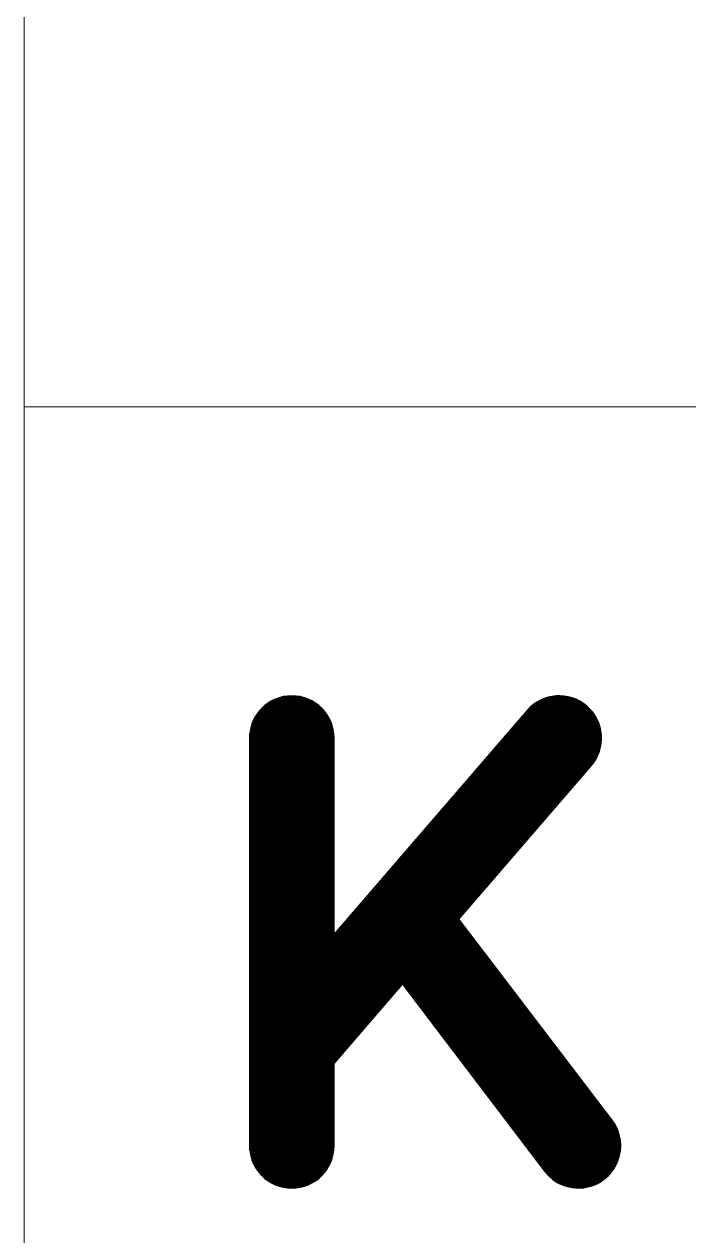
# Model space of a CAD drawing. Header units: inches. Extents: x 1131 to 1972, y 12 to 606.
# Drawn here: x 1797.95 to 1806.94, y 111.33 to 127.7 of the extents above; entities that cross this region are included whole.
import ezdxf

# ---------------------------------------------------------------- set-up
doc = ezdxf.new("R2010")
doc.units = ezdxf.units.IN
doc.header["$MEASUREMENT"] = 0
doc.layers.add('BG 0 -1', color=7, linetype='Continuous')
doc.layers.add('BG ÇÑ±¹Áö¿ª³\xad¹æ±â¼úÁÖ½ÄÈ¸»ç CI', color=7, linetype='Continuous')

msp = doc.modelspace()

# ---------------------------------------------------------------- linework, layer by layer
at = {"layer": 'BG 0 -1', "color": 7, "linetype": 'Continuous', "lineweight": 9}
for p, q in [((1797.948, 212.887), (1797.948, 30.597)), ((1797.948, 122.53), (1947.215, 122.53))]:
    msp.add_line(p, q, dxfattribs=at)
at = {"layer": 'BG ÇÑ±¹Áö¿ª³\xad¹æ±â¼úÁÖ½ÄÈ¸»ç CI', "color": 242, "linetype": 'Continuous', "lineweight": 25, "true_color": 0xd51c29}
for p, q in [((1801.328, 112.023), (1801.328, 118.573)), ((1801.335, 118.576), (1801.799, 118.576)), ((1801.345, 112.016), (1801.345, 118.581)), ((1801.363, 112.009), (1801.363, 118.588)), ((1801.379, 118.594), (1801.755, 118.594)), ((1801.38, 112.002), (1801.38, 118.594)), ((1801.398, 111.997), (1801.398, 118.6)), ((1801.415, 111.992), (1801.415, 118.605)), ((1801.432, 111.987), (1801.432, 118.61)), ((1801.439, 118.611), (1801.695, 118.611)), ((1801.45, 111.983), (1801.45, 118.613)), ((1801.467, 111.98), (1801.467, 118.617)), ((1801.484, 111.977), (1801.484, 118.62)), ((1801.502, 111.975), (1801.502, 118.622)), ((1801.519, 111.973), (1801.519, 118.624)), ((1801.536, 111.972), (1801.536, 118.625)), ((1801.554, 111.971), (1801.554, 118.625)), ((1801.571, 111.971), (1801.571, 118.626)), ((1801.589, 111.972), (1801.589, 118.625)), ((1801.606, 111.972), (1801.606, 118.624)), ((1801.623, 111.974), (1801.623, 118.623)), ((1801.641, 111.976), (1801.641, 118.621)), ((1801.658, 111.978), (1801.658, 118.618)), ((1801.675, 111.981), (1801.675, 118.615)), ((1801.693, 111.985), (1801.693, 118.612)), ((1801.71, 111.989), (1801.71, 118.607)), ((1801.727, 111.994), (1801.727, 118.603)), ((1801.745, 111.999), (1801.745, 118.597)), ((1801.762, 112.005), (1801.762, 118.591)), ((1801.78, 112.012), (1801.78, 118.585)), ((1801.797, 112.019), (1801.797, 118.577)), ((1801.814, 112.027), (1801.814, 118.569)), ((1804.94, 116.895), (1804.94, 118.571)), ((1804.952, 118.576), (1805.417, 118.576)), ((1804.957, 116.915), (1804.957, 118.579)), ((1804.975, 116.935), (1804.975, 118.586)), ((1804.992, 116.955), (1804.992, 118.592)), ((1804.996, 118.594), (1805.373, 118.594)), ((1805.009, 116.976), (1805.009, 118.598)), ((1805.027, 116.996), (1805.027, 118.603)), ((1805.044, 117.016), (1805.044, 118.608)), ((1805.056, 118.611), (1805.313, 118.611)), ((1805.061, 117.036), (1805.061, 118.612)), ((1805.079, 117.056), (1805.079, 118.616)), ((1805.096, 117.076), (1805.096, 118.619)), ((1805.114, 117.096), (1805.114, 118.621)), ((1805.131, 117.116), (1805.131, 118.623)), ((1805.148, 117.136), (1805.148, 118.624)), ((1805.166, 117.156), (1805.166, 118.625)), ((1805.183, 117.177), (1805.183, 118.626)), ((1805.2, 117.197), (1805.2, 118.625)), ((1805.218, 117.217), (1805.218, 118.625)), ((1805.235, 117.237), (1805.235, 118.623)), ((1805.252, 117.257), (1805.252, 118.622)), ((1805.27, 117.277), (1805.27, 118.619)), ((1805.287, 117.297), (1805.287, 118.616)), ((1805.305, 117.317), (1805.305, 118.613)), ((1805.322, 117.337), (1805.322, 118.609)), ((1805.339, 117.357), (1805.339, 118.604)), ((1805.357, 117.378), (1805.357, 118.599)), ((1805.374, 117.398), (1805.374, 118.593)), ((1805.391, 117.418), (1805.391, 118.587)), ((1805.409, 117.438), (1805.409, 118.58)), ((1805.426, 117.458), (1805.426, 118.572)), ((1801.114, 118.403), (1802.02, 118.403)), ((1801.12, 112.186), (1801.12, 118.41)), ((1801.128, 118.42), (1802.006, 118.42)), ((1801.137, 112.166), (1801.137, 118.431)), ((1801.143, 118.437), (1801.991, 118.437)), ((1801.154, 112.147), (1801.154, 118.45)), ((1801.159, 118.455), (1801.975, 118.455)), ((1801.172, 112.13), (1801.172, 118.467)), ((1801.177, 118.472), (1801.957, 118.472)), ((1801.189, 112.114), (1801.189, 118.483)), ((1801.197, 118.489), (1801.937, 118.489)), ((1801.207, 112.099), (1801.207, 118.498)), ((1801.218, 118.507), (1801.916, 118.507)), ((1801.224, 112.085), (1801.224, 118.511)), ((1801.241, 112.073), (1801.241, 118.524)), ((1801.242, 118.524), (1801.892, 118.524)), ((1801.259, 112.061), (1801.259, 118.535)), ((1801.269, 118.542), (1801.865, 118.542)), ((1801.276, 112.051), (1801.276, 118.546)), ((1801.293, 112.041), (1801.293, 118.556)), ((1801.299, 118.559), (1801.835, 118.559)), ((1801.311, 112.032), (1801.311, 118.565)), ((1801.832, 112.036), (1801.832, 118.561)), ((1801.849, 112.045), (1801.849, 118.551)), ((1801.866, 112.056), (1801.866, 118.541)), ((1801.884, 112.067), (1801.884, 118.53)), ((1801.901, 112.079), (1801.901, 118.518)), ((1801.918, 112.092), (1801.918, 118.505)), ((1801.936, 112.106), (1801.936, 118.491)), ((1801.953, 112.121), (1801.953, 118.476)), ((1801.971, 112.138), (1801.971, 118.459)), ((1801.988, 112.156), (1801.988, 118.441)), ((1802.005, 112.175), (1802.005, 118.421)), ((1804.751, 118.427), (1802.139, 115.404)), ((1804.73, 118.403), (1805.638, 118.403)), ((1804.732, 116.654), (1804.732, 118.405)), ((1804.745, 118.42), (1805.624, 118.42)), ((1804.749, 116.674), (1804.749, 118.425)), ((1804.76, 118.437), (1805.608, 118.437)), ((1804.766, 116.694), (1804.766, 118.444)), ((1804.776, 118.455), (1805.592, 118.455)), ((1804.784, 116.714), (1804.784, 118.462)), ((1804.794, 118.472), (1805.574, 118.472)), ((1804.801, 116.734), (1804.801, 118.478)), ((1804.814, 118.489), (1805.555, 118.489)), ((1804.818, 116.754), (1804.818, 118.493)), ((1804.835, 118.507), (1805.533, 118.507)), ((1804.836, 116.775), (1804.836, 118.507)), ((1804.853, 116.795), (1804.853, 118.52)), ((1804.859, 118.524), (1805.509, 118.524)), ((1804.87, 116.815), (1804.87, 118.532)), ((1804.886, 118.542), (1805.483, 118.542)), ((1804.888, 116.835), (1804.888, 118.543)), ((1804.905, 116.855), (1804.905, 118.553)), ((1804.916, 118.559), (1805.452, 118.559)), ((1804.923, 116.875), (1804.923, 118.562)), ((1805.443, 117.478), (1805.443, 118.564)), ((1805.461, 117.498), (1805.461, 118.554)), ((1805.478, 117.518), (1805.478, 118.544)), ((1805.496, 117.538), (1805.496, 118.534)), ((1805.513, 117.558), (1805.513, 118.522)), ((1805.53, 117.579), (1805.53, 118.509)), ((1805.548, 117.599), (1805.548, 118.495)), ((1805.565, 117.619), (1805.565, 118.481)), ((1805.582, 117.639), (1805.582, 118.464)), ((1805.6, 117.659), (1805.6, 118.447)), ((1805.617, 117.679), (1805.617, 118.428)), ((1805.634, 117.7), (1805.634, 118.407)), ((1801.028, 118.246), (1802.106, 118.246)), ((1801.033, 112.338), (1801.033, 118.259)), ((1801.035, 118.264), (1802.099, 118.264)), ((1801.042, 118.281), (1802.092, 118.281)), ((1801.05, 112.298), (1801.05, 118.299)), ((1801.05, 118.298), (1802.084, 118.298)), ((1801.059, 118.316), (1802.075, 118.316)), ((1801.068, 118.333), (1802.066, 118.333)), ((1801.068, 112.264), (1801.068, 118.333)), ((1801.078, 118.351), (1802.056, 118.351)), ((1801.085, 112.235), (1801.085, 118.362)), ((1801.089, 118.368), (1802.045, 118.368)), ((1801.101, 118.385), (1802.033, 118.385)), ((1801.102, 112.209), (1801.102, 118.387)), ((1802.023, 112.197), (1802.023, 118.4)), ((1802.04, 112.221), (1802.04, 118.375)), ((1802.057, 112.248), (1802.057, 118.348)), ((1802.075, 112.28), (1802.075, 118.317)), ((1802.092, 112.316), (1802.092, 118.281)), ((1804.593, 116.493), (1804.593, 118.244)), ((1804.595, 118.246), (1805.723, 118.246)), ((1804.61, 118.264), (1805.716, 118.264)), ((1804.61, 116.513), (1804.61, 118.264)), ((1804.625, 118.281), (1805.709, 118.281)), ((1804.627, 116.533), (1804.627, 118.284)), ((1804.64, 118.298), (1805.701, 118.298)), ((1804.645, 116.553), (1804.645, 118.304)), ((1804.655, 118.316), (1805.693, 118.316)), ((1804.662, 116.574), (1804.662, 118.324)), ((1804.67, 118.333), (1805.683, 118.333)), ((1804.679, 116.594), (1804.679, 118.344)), ((1804.685, 118.351), (1805.673, 118.351)), ((1804.697, 116.614), (1804.697, 118.364)), ((1804.7, 118.368), (1805.662, 118.368)), ((1804.714, 116.634), (1804.714, 118.385)), ((1804.715, 118.385), (1805.65, 118.385)), ((1805.652, 117.723), (1805.652, 118.383)), ((1805.669, 117.75), (1805.669, 118.357)), ((1805.687, 117.779), (1805.687, 118.327)), ((1805.704, 117.814), (1805.704, 118.293)), ((1805.721, 117.856), (1805.721, 118.251)), ((1800.996, 118.09), (1802.138, 118.09)), ((1800.997, 118.107), (1802.137, 118.107)), ((1800.998, 112.481), (1800.998, 118.116)), ((1800.999, 118.125), (1802.135, 118.125)), ((1801.002, 118.142), (1802.132, 118.142)), ((1801.005, 118.16), (1802.129, 118.16)), ((1801.008, 118.177), (1802.126, 118.177)), ((1801.012, 118.194), (1802.122, 118.194)), ((1801.016, 112.391), (1801.016, 118.206)), ((1801.017, 118.212), (1802.117, 118.212)), ((1801.022, 118.229), (1802.112, 118.229)), ((1802.109, 112.361), (1802.109, 118.235)), ((1802.127, 112.425), (1802.127, 118.172)), ((1804.454, 116.332), (1804.454, 118.083)), ((1804.46, 118.09), (1805.755, 118.09)), ((1804.471, 116.352), (1804.471, 118.103)), ((1804.475, 118.107), (1805.754, 118.107)), ((1804.488, 116.373), (1804.488, 118.123)), ((1804.49, 118.125), (1805.752, 118.125)), ((1804.505, 118.142), (1805.75, 118.142)), ((1804.506, 116.393), (1804.506, 118.143)), ((1804.52, 118.16), (1805.747, 118.16)), ((1804.523, 116.413), (1804.523, 118.163)), ((1804.535, 118.177), (1805.743, 118.177)), ((1804.541, 116.433), (1804.541, 118.184)), ((1804.55, 118.194), (1805.739, 118.194)), ((1804.558, 116.453), (1804.558, 118.204)), ((1804.565, 118.212), (1805.734, 118.212)), ((1804.575, 116.473), (1804.575, 118.224)), ((1804.58, 118.229), (1805.729, 118.229)), ((1805.739, 117.912), (1805.739, 118.195)), ((1805.756, 118.03), (1805.756, 118.076)), ((1800.995, 118.073), (1802.139, 118.073)), ((1800.995, 118.055), (1802.139, 118.055)), ((1800.995, 118.053), (1800.995, 112.543)), ((1800.995, 118.038), (1802.139, 118.038)), ((1800.995, 118.021), (1802.139, 118.021)), ((1800.995, 118.003), (1802.139, 118.003)), ((1800.995, 117.986), (1802.139, 117.986)), ((1800.995, 117.969), (1802.139, 117.969)), ((1800.995, 117.951), (1802.139, 117.951)), ((1800.995, 117.934), (1802.139, 117.934)), ((1800.995, 117.916), (1802.139, 117.916)), ((1802.139, 115.404), (1802.139, 118.053)), ((1804.31, 117.916), (1805.74, 117.916)), ((1804.315, 116.172), (1804.315, 117.922)), ((1804.325, 117.934), (1805.744, 117.934)), ((1804.332, 116.192), (1804.332, 117.942)), ((1804.34, 117.951), (1805.747, 117.951)), ((1804.35, 116.212), (1804.35, 117.962)), ((1804.355, 117.969), (1805.75, 117.969)), ((1804.367, 116.232), (1804.367, 117.983)), ((1804.37, 117.986), (1805.753, 117.986)), ((1804.384, 116.252), (1804.384, 118.003)), ((1804.385, 118.003), (1805.754, 118.003)), ((1804.4, 118.021), (1805.756, 118.021)), ((1804.402, 116.272), (1804.402, 118.023)), ((1804.415, 118.038), (1805.756, 118.038)), ((1804.419, 116.292), (1804.419, 118.043)), ((1804.43, 118.055), (1805.756, 118.055)), ((1804.436, 116.312), (1804.436, 118.063)), ((1804.445, 118.073), (1805.756, 118.073)), ((1800.995, 117.899), (1802.139, 117.899)), ((1800.995, 117.882), (1802.139, 117.882)), ((1800.995, 117.864), (1802.139, 117.864)), ((1800.995, 117.847), (1802.139, 117.847)), ((1800.995, 117.83), (1802.139, 117.83)), ((1800.995, 117.812), (1802.139, 117.812)), ((1800.995, 117.795), (1802.139, 117.795)), ((1800.995, 117.778), (1802.139, 117.778)), ((1800.995, 117.76), (1802.139, 117.76)), ((1804.175, 117.76), (1805.676, 117.76)), ((1804.176, 116.011), (1804.176, 117.761)), ((1804.19, 117.778), (1805.686, 117.778)), ((1804.193, 116.031), (1804.193, 117.782)), ((1804.205, 117.795), (1805.695, 117.795)), ((1804.211, 116.051), (1804.211, 117.802)), ((1804.22, 117.812), (1805.703, 117.812)), ((1804.228, 116.071), (1804.228, 117.822)), ((1804.235, 117.83), (1805.711, 117.83)), ((1804.245, 116.091), (1804.245, 117.842)), ((1804.25, 117.847), (1805.718, 117.847)), ((1804.263, 116.111), (1804.263, 117.862)), ((1804.265, 117.864), (1805.724, 117.864)), ((1804.28, 117.882), (1805.73, 117.882)), ((1804.28, 116.131), (1804.28, 117.882)), ((1804.295, 117.899), (1805.735, 117.899)), ((1804.297, 116.151), (1804.297, 117.902)), ((1800.995, 117.743), (1802.139, 117.743)), ((1800.995, 117.725), (1802.139, 117.725)), ((1800.995, 117.708), (1802.139, 117.708)), ((1800.995, 117.691), (1802.139, 117.691)), ((1800.995, 117.673), (1802.139, 117.673)), ((1800.995, 117.656), (1802.139, 117.656)), ((1800.995, 117.639), (1802.139, 117.639)), ((1800.995, 117.621), (1802.139, 117.621)), ((1800.995, 117.604), (1802.139, 117.604)), ((1800.995, 117.587), (1802.139, 117.587)), ((1803.825, 115.604), (1805.617, 117.679)), ((1804.025, 117.587), (1805.537, 117.587)), ((1804.037, 115.85), (1804.037, 117.601)), ((1804.04, 117.604), (1805.552, 117.604)), ((1804.054, 115.87), (1804.054, 117.621)), ((1804.055, 117.621), (1805.567, 117.621)), ((1804.07, 117.639), (1805.582, 117.639)), ((1804.072, 115.89), (1804.072, 117.641)), ((1804.085, 117.656), (1805.597, 117.656)), ((1804.089, 115.91), (1804.089, 117.661)), ((1804.1, 117.673), (1805.612, 117.673)), ((1804.106, 115.93), (1804.106, 117.681)), ((1804.115, 117.691), (1805.627, 117.691)), ((1804.124, 115.95), (1804.124, 117.701)), ((1804.13, 117.708), (1805.641, 117.708)), ((1804.141, 115.97), (1804.141, 117.721)), ((1804.145, 117.725), (1805.653, 117.725)), ((1804.159, 115.991), (1804.159, 117.741)), ((1804.16, 117.743), (1805.665, 117.743)), ((1800.995, 117.569), (1802.139, 117.569)), ((1800.995, 117.552), (1802.139, 117.552)), ((1800.995, 117.534), (1802.139, 117.534)), ((1800.995, 117.517), (1802.139, 117.517)), ((1800.995, 117.5), (1802.139, 117.5)), ((1800.995, 117.482), (1802.139, 117.482)), ((1800.995, 117.465), (1802.139, 117.465)), ((1800.995, 117.448), (1802.139, 117.448)), ((1800.995, 117.43), (1802.139, 117.43)), ((1803.89, 117.43), (1805.402, 117.43)), ((1803.898, 115.689), (1803.898, 117.44)), ((1803.905, 117.448), (1805.417, 117.448)), ((1803.915, 115.709), (1803.915, 117.46)), ((1803.92, 117.465), (1805.432, 117.465)), ((1803.933, 115.729), (1803.933, 117.48)), ((1803.935, 117.482), (1805.447, 117.482)), ((1803.95, 117.5), (1805.462, 117.5)), ((1803.95, 115.749), (1803.95, 117.5)), ((1803.965, 117.517), (1805.477, 117.517)), ((1803.967, 115.769), (1803.967, 117.52)), ((1803.98, 117.534), (1805.492, 117.534)), ((1803.985, 115.79), (1803.985, 117.54)), ((1803.995, 117.552), (1805.507, 117.552)), ((1804.002, 115.81), (1804.002, 117.56)), ((1804.01, 117.569), (1805.522, 117.569)), ((1804.02, 115.83), (1804.02, 117.58)), ((1800.995, 117.413), (1802.139, 117.413)), ((1800.995, 117.396), (1802.139, 117.396)), ((1800.995, 117.378), (1802.139, 117.378)), ((1800.995, 117.361), (1802.139, 117.361)), ((1800.995, 117.343), (1802.139, 117.343)), ((1800.995, 117.326), (1802.139, 117.326)), ((1800.995, 117.309), (1802.139, 117.309)), ((1800.995, 117.291), (1802.139, 117.291)), ((1800.995, 117.274), (1802.139, 117.274)), ((1800.995, 117.257), (1802.139, 117.257)), ((1803.74, 117.257), (1805.252, 117.257)), ((1803.742, 113.837), (1803.742, 117.259)), ((1803.755, 117.274), (1805.267, 117.274)), ((1803.759, 113.814), (1803.759, 117.279)), ((1803.77, 117.291), (1805.282, 117.291)), ((1803.776, 113.791), (1803.776, 117.299)), ((1803.785, 117.309), (1805.297, 117.309)), ((1803.794, 113.768), (1803.794, 117.319)), ((1803.8, 117.326), (1805.312, 117.326)), ((1803.811, 113.746), (1803.811, 117.339)), ((1803.815, 117.343), (1805.327, 117.343)), ((1803.829, 115.609), (1803.829, 117.359)), ((1803.83, 117.361), (1805.342, 117.361)), ((1803.845, 117.378), (1805.357, 117.378)), ((1803.846, 115.629), (1803.846, 117.379)), ((1803.86, 117.396), (1805.372, 117.396)), ((1803.863, 115.649), (1803.863, 117.4)), ((1803.875, 117.413), (1805.387, 117.413)), ((1803.881, 115.669), (1803.881, 117.42)), ((1800.995, 117.239), (1802.139, 117.239)), ((1800.995, 117.222), (1802.139, 117.222)), ((1800.995, 117.205), (1802.139, 117.205)), ((1800.995, 117.187), (1802.139, 117.187)), ((1800.995, 117.17), (1802.139, 117.17)), ((1800.995, 117.152), (1802.139, 117.152)), ((1800.995, 117.135), (1802.139, 117.135)), ((1800.995, 117.118), (1802.139, 117.118)), ((1800.995, 117.1), (1802.139, 117.1)), ((1803.603, 114.02), (1803.603, 117.098)), ((1803.605, 117.1), (1805.117, 117.1)), ((1803.62, 117.118), (1805.132, 117.118)), ((1803.62, 113.997), (1803.62, 117.118)), ((1803.635, 117.135), (1805.147, 117.135)), ((1803.638, 113.974), (1803.638, 117.138)), ((1803.65, 117.152), (1805.162, 117.152)), ((1803.655, 113.951), (1803.655, 117.158)), ((1803.665, 117.17), (1805.177, 117.17)), ((1803.672, 113.928), (1803.672, 117.178)), ((1803.68, 117.187), (1805.192, 117.187)), ((1803.69, 113.905), (1803.69, 117.199)), ((1803.695, 117.205), (1805.207, 117.205)), ((1803.707, 113.883), (1803.707, 117.219)), ((1803.71, 117.222), (1805.222, 117.222)), ((1803.724, 113.86), (1803.724, 117.239)), ((1803.725, 117.239), (1805.237, 117.239)), ((1800.995, 117.083), (1802.139, 117.083)), ((1800.995, 117.066), (1802.139, 117.066)), ((1800.995, 117.048), (1802.139, 117.048)), ((1800.995, 117.031), (1802.139, 117.031)), ((1800.995, 117.014), (1802.139, 117.014)), ((1800.995, 116.996), (1802.139, 116.996)), ((1800.995, 116.979), (1802.139, 116.979)), ((1800.995, 116.961), (1802.139, 116.961)), ((1800.995, 116.944), (1802.139, 116.944)), ((1803.464, 114.202), (1803.464, 116.937)), ((1803.47, 116.944), (1804.982, 116.944)), ((1803.481, 114.18), (1803.481, 116.957)), ((1803.485, 116.961), (1804.997, 116.961)), ((1803.499, 114.157), (1803.499, 116.977)), ((1803.5, 116.979), (1805.012, 116.979)), ((1803.515, 116.996), (1805.027, 116.996)), ((1803.516, 114.134), (1803.516, 116.998)), ((1803.53, 117.014), (1805.042, 117.014)), ((1803.533, 114.111), (1803.533, 117.018)), ((1803.545, 117.031), (1805.057, 117.031)), ((1803.551, 114.088), (1803.551, 117.038)), ((1803.56, 117.048), (1805.072, 117.048)), ((1803.568, 114.065), (1803.568, 117.058)), ((1803.575, 117.066), (1805.087, 117.066)), ((1803.585, 114.043), (1803.585, 117.078)), ((1803.59, 117.083), (1805.102, 117.083)), ((1800.995, 116.927), (1802.139, 116.927)), ((1800.995, 116.909), (1802.139, 116.909)), ((1800.995, 116.892), (1802.139, 116.892)), ((1800.995, 116.875), (1802.139, 116.875)), ((1800.995, 116.857), (1802.139, 116.857)), ((1800.995, 116.84), (1802.139, 116.84)), ((1800.995, 116.822), (1802.139, 116.822)), ((1800.995, 116.805), (1802.139, 116.805)), ((1800.995, 116.788), (1802.139, 116.788)), ((1800.995, 116.77), (1802.139, 116.77)), ((1803.32, 116.77), (1804.832, 116.77)), ((1803.325, 114.385), (1803.325, 116.776)), ((1803.335, 116.788), (1804.847, 116.788)), ((1803.342, 114.362), (1803.342, 116.797)), ((1803.35, 116.805), (1804.862, 116.805)), ((1803.36, 114.339), (1803.36, 116.817)), ((1803.365, 116.822), (1804.877, 116.822)), ((1803.377, 114.317), (1803.377, 116.837)), ((1803.38, 116.84), (1804.892, 116.84)), ((1803.394, 114.294), (1803.394, 116.857)), ((1803.395, 116.857), (1804.907, 116.857)), ((1803.41, 116.875), (1804.922, 116.875)), ((1803.412, 114.271), (1803.412, 116.877)), ((1803.425, 116.892), (1804.937, 116.892)), ((1803.429, 114.248), (1803.429, 116.897)), ((1803.44, 116.909), (1804.952, 116.909)), ((1803.447, 114.225), (1803.447, 116.917)), ((1803.455, 116.927), (1804.967, 116.927)), ((1800.995, 116.753), (1802.139, 116.753)), ((1800.995, 116.736), (1802.139, 116.736)), ((1800.995, 116.718), (1802.139, 116.718)), ((1800.995, 116.701), (1802.139, 116.701)), ((1800.995, 116.684), (1802.139, 116.684)), ((1800.995, 116.666), (1802.139, 116.666)), ((1800.995, 116.649), (1802.139, 116.649)), ((1800.995, 116.631), (1802.139, 116.631)), ((1800.995, 116.614), (1802.139, 116.614)), ((1803.185, 116.614), (1804.697, 116.614)), ((1803.186, 114.568), (1803.186, 116.616)), ((1803.2, 116.631), (1804.712, 116.631)), ((1803.203, 114.545), (1803.203, 116.636)), ((1803.215, 116.649), (1804.727, 116.649)), ((1803.221, 114.522), (1803.221, 116.656)), ((1803.23, 116.666), (1804.742, 116.666)), ((1803.238, 114.499), (1803.238, 116.676)), ((1803.245, 116.684), (1804.757, 116.684)), ((1803.256, 114.476), (1803.256, 116.696)), ((1803.26, 116.701), (1804.772, 116.701)), ((1803.273, 114.454), (1803.273, 116.716)), ((1803.275, 116.718), (1804.787, 116.718)), ((1803.29, 116.736), (1804.802, 116.736)), ((1803.29, 114.431), (1803.29, 116.736)), ((1803.305, 116.753), (1804.817, 116.753)), ((1803.308, 114.408), (1803.308, 116.756)), ((1800.995, 116.597), (1802.139, 116.597)), ((1800.995, 116.579), (1802.139, 116.579)), ((1800.995, 116.562), (1802.139, 116.562)), ((1800.995, 116.545), (1802.139, 116.545)), ((1800.995, 116.527), (1802.139, 116.527)), ((1800.995, 116.51), (1802.139, 116.51)), ((1800.995, 116.493), (1802.139, 116.493)), ((1800.995, 116.475), (1802.139, 116.475)), ((1800.995, 116.458), (1802.139, 116.458)), ((1800.995, 116.44), (1802.139, 116.44)), ((1803.035, 116.44), (1804.547, 116.44)), ((1803.047, 114.704), (1803.047, 116.455)), ((1803.05, 116.458), (1804.562, 116.458)), ((1803.065, 116.475), (1804.577, 116.475)), ((1803.065, 114.724), (1803.065, 116.475)), ((1803.08, 116.493), (1804.592, 116.493)), ((1803.082, 114.705), (1803.082, 116.495)), ((1803.095, 116.51), (1804.607, 116.51)), ((1803.099, 114.682), (1803.099, 116.515)), ((1803.11, 116.527), (1804.622, 116.527)), ((1803.117, 114.659), (1803.117, 116.535)), ((1803.125, 116.545), (1804.637, 116.545)), ((1803.134, 114.636), (1803.134, 116.555)), ((1803.14, 116.562), (1804.652, 116.562)), ((1803.151, 114.613), (1803.151, 116.575)), ((1803.155, 116.579), (1804.667, 116.579)), ((1803.169, 114.591), (1803.169, 116.596)), ((1803.17, 116.597), (1804.682, 116.597)), ((1800.995, 116.423), (1802.139, 116.423)), ((1800.995, 116.406), (1802.139, 116.406)), ((1800.995, 116.388), (1802.139, 116.388)), ((1800.995, 116.371), (1802.139, 116.371)), ((1800.995, 116.354), (1802.139, 116.354)), ((1800.995, 116.336), (1802.139, 116.336)), ((1800.995, 116.319), (1802.139, 116.319)), ((1800.995, 116.302), (1802.139, 116.302)), ((1800.995, 116.284), (1802.139, 116.284)), ((1802.891, 114.523), (1802.891, 116.274)), ((1802.9, 116.284), (1804.412, 116.284)), ((1802.908, 114.543), (1802.908, 116.294)), ((1802.915, 116.302), (1804.427, 116.302)), ((1802.926, 114.563), (1802.926, 116.314)), ((1802.93, 116.319), (1804.442, 116.319)), ((1802.943, 114.584), (1802.943, 116.334)), ((1802.945, 116.336), (1804.457, 116.336)), ((1802.96, 116.354), (1804.472, 116.354)), ((1802.96, 114.604), (1802.96, 116.354)), ((1802.975, 116.371), (1804.487, 116.371)), ((1802.978, 114.624), (1802.978, 116.374)), ((1802.99, 116.388), (1804.502, 116.388)), ((1802.995, 114.644), (1802.995, 116.395)), ((1803.005, 116.406), (1804.517, 116.406)), ((1803.012, 114.664), (1803.012, 116.415)), ((1803.02, 116.423), (1804.532, 116.423)), ((1803.03, 114.684), (1803.03, 116.435)), ((1800.995, 116.267), (1802.139, 116.267)), ((1800.995, 116.249), (1802.139, 116.249)), ((1800.995, 116.232), (1802.139, 116.232)), ((1800.995, 116.215), (1802.139, 116.215)), ((1800.995, 116.197), (1802.139, 116.197)), ((1800.995, 116.18), (1802.139, 116.18)), ((1800.995, 116.163), (1802.139, 116.163)), ((1800.995, 116.145), (1802.139, 116.145)), ((1800.995, 116.128), (1802.139, 116.128)), ((1800.995, 116.111), (1802.139, 116.111)), ((1802.75, 116.111), (1804.262, 116.111)), ((1802.752, 114.362), (1802.752, 116.113)), ((1802.765, 116.128), (1804.277, 116.128)), ((1802.769, 114.383), (1802.769, 116.133)), ((1802.78, 116.145), (1804.292, 116.145)), ((1802.787, 114.403), (1802.787, 116.153)), ((1802.795, 116.163), (1804.307, 116.163)), ((1802.804, 114.423), (1802.804, 116.173)), ((1802.81, 116.18), (1804.322, 116.18)), ((1802.821, 114.443), (1802.821, 116.194)), ((1802.825, 116.197), (1804.337, 116.197)), ((1802.839, 114.463), (1802.839, 116.214)), ((1802.84, 116.215), (1804.352, 116.215)), ((1802.855, 116.232), (1804.367, 116.232)), ((1802.856, 114.483), (1802.856, 116.234)), ((1802.87, 116.249), (1804.382, 116.249)), ((1802.874, 114.503), (1802.874, 116.254)), ((1802.885, 116.267), (1804.397, 116.267)), ((1800.995, 116.093), (1802.139, 116.093)), ((1800.995, 116.076), (1802.139, 116.076)), ((1800.995, 116.058), (1802.139, 116.058)), ((1800.995, 116.041), (1802.139, 116.041)), ((1800.995, 116.024), (1802.139, 116.024)), ((1800.995, 116.006), (1802.139, 116.006)), ((1800.995, 115.989), (1802.139, 115.989)), ((1800.995, 115.972), (1802.139, 115.972)), ((1800.995, 115.954), (1802.139, 115.954)), ((1802.613, 114.202), (1802.613, 115.952)), ((1802.615, 115.954), (1804.127, 115.954)), ((1802.63, 115.972), (1804.142, 115.972)), ((1802.63, 114.222), (1802.63, 115.972)), ((1802.645, 115.989), (1804.157, 115.989)), ((1802.648, 114.242), (1802.648, 115.993)), ((1802.66, 116.006), (1804.172, 116.006)), ((1802.665, 114.262), (1802.665, 116.013)), ((1802.675, 116.024), (1804.187, 116.024)), ((1802.683, 114.282), (1802.683, 116.033)), ((1802.69, 116.041), (1804.202, 116.041)), ((1802.7, 114.302), (1802.7, 116.053)), ((1802.705, 116.058), (1804.217, 116.058)), ((1802.717, 114.322), (1802.717, 116.073)), ((1802.72, 116.076), (1804.232, 116.076)), ((1802.735, 116.093), (1804.247, 116.093)), ((1802.735, 114.342), (1802.735, 116.093)), ((1800.995, 115.937), (1802.139, 115.937)), ((1800.995, 115.92), (1802.139, 115.92)), ((1800.995, 115.902), (1802.139, 115.902)), ((1800.995, 115.885), (1802.139, 115.885)), ((1800.995, 115.867), (1802.139, 115.867)), ((1800.995, 115.85), (1802.139, 115.85)), ((1800.995, 115.833), (1802.139, 115.833)), ((1800.995, 115.815), (1802.139, 115.815)), ((1800.995, 115.798), (1802.139, 115.798)), ((1802.474, 114.041), (1802.474, 115.792)), ((1802.48, 115.798), (1803.992, 115.798)), ((1802.492, 114.061), (1802.492, 115.812)), ((1802.495, 115.815), (1804.007, 115.815)), ((1802.509, 114.081), (1802.509, 115.832)), ((1802.51, 115.833), (1804.022, 115.833)), ((1802.525, 115.85), (1804.037, 115.85)), ((1802.526, 114.101), (1802.526, 115.852)), ((1802.54, 115.867), (1804.052, 115.867)), ((1802.544, 114.121), (1802.544, 115.872)), ((1802.555, 115.885), (1804.067, 115.885)), ((1802.561, 114.141), (1802.561, 115.892)), ((1802.57, 115.902), (1804.082, 115.902)), ((1802.578, 114.161), (1802.578, 115.912)), ((1802.585, 115.92), (1804.097, 115.92)), ((1802.596, 114.182), (1802.596, 115.932)), ((1802.6, 115.937), (1804.112, 115.937)), ((1800.995, 115.781), (1802.139, 115.781)), ((1800.995, 115.763), (1802.139, 115.763)), ((1800.995, 115.746), (1802.139, 115.746)), ((1800.995, 115.729), (1802.139, 115.729)), ((1800.995, 115.711), (1802.139, 115.711)), ((1800.995, 115.694), (1802.139, 115.694)), ((1800.995, 115.676), (1802.139, 115.676)), ((1800.995, 115.659), (1802.139, 115.659)), ((1800.995, 115.642), (1802.139, 115.642)), ((1800.995, 115.624), (1802.139, 115.624)), ((1802.33, 115.624), (1803.842, 115.624)), ((1802.335, 113.88), (1802.335, 115.631)), ((1802.345, 115.642), (1803.857, 115.642)), ((1802.353, 113.9), (1802.353, 115.651)), ((1802.36, 115.659), (1803.872, 115.659)), ((1802.37, 113.92), (1802.37, 115.671)), ((1802.375, 115.676), (1803.887, 115.676)), ((1802.387, 113.94), (1802.387, 115.691)), ((1802.39, 115.694), (1803.902, 115.694)), ((1802.405, 115.711), (1803.917, 115.711)), ((1802.405, 113.96), (1802.405, 115.711)), ((1802.42, 115.729), (1803.932, 115.729)), ((1802.422, 113.98), (1802.422, 115.731)), ((1802.435, 115.746), (1803.947, 115.746)), ((1802.439, 114.001), (1802.439, 115.751)), ((1802.45, 115.763), (1803.962, 115.763)), ((1802.457, 114.021), (1802.457, 115.771)), ((1802.465, 115.781), (1803.977, 115.781)), ((1800.995, 115.607), (1802.139, 115.607)), ((1800.995, 115.59), (1802.139, 115.59)), ((1800.995, 115.572), (1802.139, 115.572)), ((1800.995, 115.555), (1802.139, 115.555)), ((1800.995, 115.538), (1802.139, 115.538)), ((1800.995, 115.52), (1802.139, 115.52)), ((1800.995, 115.503), (1802.139, 115.503)), ((1800.995, 115.485), (1802.139, 115.485)), ((1800.995, 115.468), (1802.139, 115.468)), ((1802.195, 115.468), (1803.928, 115.468)), ((1802.196, 113.719), (1802.196, 115.47)), ((1802.21, 115.485), (1803.915, 115.485)), ((1802.214, 113.739), (1802.214, 115.49)), ((1802.225, 115.503), (1803.902, 115.503)), ((1802.231, 113.759), (1802.231, 115.51)), ((1802.24, 115.52), (1803.889, 115.52)), ((1802.248, 113.779), (1802.248, 115.53)), ((1802.255, 115.538), (1803.875, 115.538)), ((1802.266, 113.8), (1802.266, 115.55)), ((1802.27, 115.555), (1803.862, 115.555)), ((1802.283, 113.82), (1802.283, 115.57)), ((1802.285, 115.572), (1803.849, 115.572)), ((1802.3, 115.59), (1803.836, 115.59)), ((1802.301, 113.84), (1802.301, 115.59)), ((1802.315, 115.607), (1803.827, 115.607)), ((1802.318, 113.86), (1802.318, 115.611)), ((1805.898, 112.892), (1803.825, 115.604)), ((1803.829, 113.723), (1803.829, 115.599)), ((1803.846, 113.7), (1803.846, 115.576)), ((1803.863, 113.677), (1803.863, 115.553)), ((1803.881, 113.654), (1803.881, 115.531)), ((1803.898, 113.631), (1803.898, 115.508)), ((1803.915, 113.609), (1803.915, 115.485)), ((1803.933, 113.586), (1803.933, 115.462)), ((1800.995, 115.451), (1802.139, 115.451)), ((1800.995, 115.433), (1802.139, 115.433)), ((1800.995, 115.416), (1802.139, 115.416)), ((1800.995, 115.399), (1803.982, 115.399)), ((1800.995, 115.381), (1803.995, 115.381)), ((1800.995, 115.364), (1804.008, 115.364)), ((1800.995, 115.347), (1804.021, 115.347)), ((1800.995, 115.329), (1804.035, 115.329)), ((1800.995, 115.312), (1804.048, 115.312)), ((1800.995, 115.294), (1804.061, 115.294)), ((1802.144, 113.659), (1802.144, 115.41)), ((1802.15, 115.416), (1803.968, 115.416)), ((1802.162, 113.679), (1802.162, 115.43)), ((1802.165, 115.433), (1803.955, 115.433)), ((1802.179, 113.699), (1802.179, 115.45)), ((1802.18, 115.451), (1803.942, 115.451)), ((1803.95, 113.563), (1803.95, 115.44)), ((1803.967, 113.54), (1803.967, 115.417)), ((1803.985, 113.517), (1803.985, 115.394)), ((1804.002, 113.494), (1804.002, 115.372)), ((1804.02, 113.472), (1804.02, 115.349)), ((1804.037, 113.449), (1804.037, 115.326)), ((1804.054, 113.426), (1804.054, 115.303)), ((1800.995, 115.277), (1804.074, 115.277)), ((1800.995, 115.26), (1804.088, 115.26)), ((1800.995, 115.242), (1804.101, 115.242)), ((1800.995, 115.225), (1804.114, 115.225)), ((1800.995, 115.208), (1804.128, 115.208)), ((1800.995, 115.19), (1804.141, 115.19)), ((1800.995, 115.173), (1804.154, 115.173)), ((1800.995, 115.156), (1804.167, 115.156)), ((1800.995, 115.138), (1804.181, 115.138)), ((1804.072, 113.403), (1804.072, 115.281)), ((1804.089, 113.38), (1804.089, 115.258)), ((1804.106, 113.357), (1804.106, 115.235)), ((1804.124, 113.335), (1804.124, 115.213)), ((1804.141, 113.312), (1804.141, 115.19)), ((1804.159, 113.289), (1804.159, 115.167)), ((1804.176, 113.266), (1804.176, 115.144)), ((1800.995, 115.121), (1804.194, 115.121)), ((1800.995, 115.103), (1804.207, 115.103)), ((1800.995, 115.086), (1804.221, 115.086)), ((1800.995, 115.069), (1804.234, 115.069)), ((1800.995, 115.051), (1804.247, 115.051)), ((1800.995, 115.034), (1804.26, 115.034)), ((1800.995, 115.017), (1804.274, 115.017)), ((1800.995, 114.999), (1804.287, 114.999)), ((1800.995, 114.982), (1804.3, 114.982)), ((1800.995, 114.964), (1804.313, 114.964)), ((1804.193, 113.243), (1804.193, 115.122)), ((1804.211, 113.22), (1804.211, 115.099)), ((1804.228, 113.197), (1804.228, 115.076)), ((1804.245, 113.175), (1804.245, 115.054)), ((1804.263, 113.152), (1804.263, 115.031)), ((1804.28, 113.129), (1804.28, 115.008)), ((1804.297, 113.106), (1804.297, 114.985)), ((1800.995, 114.947), (1804.327, 114.947)), ((1800.995, 114.93), (1804.34, 114.93)), ((1800.995, 114.912), (1804.353, 114.912)), ((1800.995, 114.895), (1804.367, 114.895)), ((1800.995, 114.878), (1804.38, 114.878)), ((1800.995, 114.86), (1804.393, 114.86)), ((1800.995, 114.843), (1804.406, 114.843)), ((1800.995, 114.826), (1804.42, 114.826)), ((1800.995, 114.808), (1804.433, 114.808)), ((1804.315, 113.083), (1804.315, 114.963)), ((1804.332, 113.06), (1804.332, 114.94)), ((1804.35, 113.038), (1804.35, 114.917)), ((1804.367, 113.015), (1804.367, 114.895)), ((1804.384, 112.992), (1804.384, 114.872)), ((1804.402, 112.969), (1804.402, 114.849)), ((1804.419, 112.946), (1804.419, 114.826)), ((1804.436, 112.923), (1804.436, 114.804)), ((1800.995, 114.791), (1804.446, 114.791)), ((1800.995, 114.773), (1804.459, 114.773)), ((1800.995, 114.756), (1804.473, 114.756)), ((1800.995, 114.739), (1804.486, 114.739)), ((1800.995, 114.721), (1803.062, 114.721)), ((1800.995, 114.704), (1803.047, 114.704)), ((1800.995, 114.687), (1803.032, 114.687)), ((1800.995, 114.669), (1803.017, 114.669)), ((1800.995, 114.652), (1803.002, 114.652)), ((1802.139, 113.653), (1803.066, 114.726)), ((1803.066, 114.726), (1804.989, 112.196)), ((1803.069, 114.721), (1804.499, 114.721)), ((1803.083, 114.704), (1804.513, 114.704)), ((1803.096, 114.687), (1804.526, 114.687)), ((1803.109, 114.669), (1804.539, 114.669)), ((1803.122, 114.652), (1804.552, 114.652)), ((1804.454, 112.901), (1804.454, 114.781)), ((1804.471, 112.878), (1804.471, 114.758)), ((1804.488, 112.855), (1804.488, 114.736)), ((1804.506, 112.832), (1804.506, 114.713)), ((1804.523, 112.809), (1804.523, 114.69)), ((1804.541, 112.786), (1804.541, 114.667)), ((1804.558, 112.764), (1804.558, 114.645)), ((1800.995, 114.635), (1802.987, 114.635)), ((1800.995, 114.617), (1802.972, 114.617)), ((1800.995, 114.6), (1802.957, 114.6)), ((1800.995, 114.582), (1802.942, 114.582)), ((1800.995, 114.565), (1802.927, 114.565)), ((1800.995, 114.548), (1802.912, 114.548)), ((1800.995, 114.53), (1802.897, 114.53)), ((1800.995, 114.513), (1802.882, 114.513)), ((1800.995, 114.496), (1802.867, 114.496)), ((1800.995, 114.478), (1802.852, 114.478)), ((1803.135, 114.635), (1804.566, 114.635)), ((1803.149, 114.617), (1804.579, 114.617)), ((1803.162, 114.6), (1804.592, 114.6)), ((1803.175, 114.582), (1804.606, 114.582)), ((1803.188, 114.565), (1804.619, 114.565)), ((1803.201, 114.548), (1804.632, 114.548)), ((1803.215, 114.53), (1804.645, 114.53)), ((1803.228, 114.513), (1804.659, 114.513)), ((1803.241, 114.496), (1804.672, 114.496)), ((1803.254, 114.478), (1804.685, 114.478)), ((1804.575, 112.741), (1804.575, 114.622)), ((1804.593, 112.718), (1804.593, 114.599)), ((1804.61, 112.695), (1804.61, 114.577)), ((1804.627, 112.672), (1804.627, 114.554)), ((1804.645, 112.649), (1804.645, 114.531)), ((1804.662, 112.627), (1804.662, 114.508)), ((1804.679, 112.604), (1804.679, 114.486)), ((1800.995, 114.461), (1802.837, 114.461)), ((1800.995, 114.444), (1802.822, 114.444)), ((1800.995, 114.426), (1802.807, 114.426)), ((1800.995, 114.409), (1802.792, 114.409)), ((1800.995, 114.391), (1802.777, 114.391)), ((1800.995, 114.374), (1802.762, 114.374)), ((1800.995, 114.357), (1802.747, 114.357)), ((1800.995, 114.339), (1802.732, 114.339)), ((1800.995, 114.322), (1802.717, 114.322)), ((1803.267, 114.461), (1804.698, 114.461)), ((1803.281, 114.444), (1804.712, 114.444)), ((1803.294, 114.426), (1804.725, 114.426)), ((1803.307, 114.409), (1804.738, 114.409)), ((1803.32, 114.391), (1804.752, 114.391)), ((1803.333, 114.374), (1804.765, 114.374)), ((1803.347, 114.357), (1804.778, 114.357)), ((1803.36, 114.339), (1804.791, 114.339)), ((1803.373, 114.322), (1804.805, 114.322)), ((1804.697, 112.581), (1804.697, 114.463)), ((1804.714, 112.558), (1804.714, 114.44)), ((1804.732, 112.535), (1804.732, 114.418)), ((1804.749, 112.512), (1804.749, 114.395)), ((1804.766, 112.49), (1804.766, 114.372)), ((1804.784, 112.467), (1804.784, 114.35)), ((1804.801, 112.444), (1804.801, 114.327)), ((1800.995, 114.305), (1802.702, 114.305)), ((1800.995, 114.287), (1802.687, 114.287)), ((1800.995, 114.27), (1802.672, 114.27)), ((1800.995, 114.253), (1802.657, 114.253)), ((1800.995, 114.235), (1802.642, 114.235)), ((1800.995, 114.218), (1802.627, 114.218)), ((1800.995, 114.2), (1802.612, 114.2)), ((1800.995, 114.183), (1802.597, 114.183)), ((1800.995, 114.166), (1802.582, 114.166)), ((1800.995, 114.148), (1802.567, 114.148)), ((1803.386, 114.305), (1804.818, 114.305)), ((1803.399, 114.287), (1804.831, 114.287)), ((1803.413, 114.27), (1804.844, 114.27)), ((1803.426, 114.253), (1804.858, 114.253)), ((1803.439, 114.235), (1804.871, 114.235)), ((1803.452, 114.218), (1804.884, 114.218)), ((1803.465, 114.2), (1804.898, 114.2)), ((1803.479, 114.183), (1804.911, 114.183)), ((1803.492, 114.166), (1804.924, 114.166)), ((1803.505, 114.148), (1804.937, 114.148)), ((1804.818, 112.421), (1804.818, 114.304)), ((1804.836, 112.398), (1804.836, 114.281)), ((1804.853, 112.375), (1804.853, 114.259)), ((1804.87, 112.352), (1804.87, 114.236)), ((1804.888, 112.33), (1804.888, 114.213)), ((1804.905, 112.307), (1804.905, 114.191)), ((1804.923, 112.284), (1804.923, 114.168)), ((1804.94, 112.261), (1804.94, 114.145)), ((1800.995, 114.131), (1802.552, 114.131)), ((1800.995, 114.114), (1802.537, 114.114)), ((1800.995, 114.096), (1802.522, 114.096)), ((1800.995, 114.079), (1802.507, 114.079)), ((1800.995, 114.062), (1802.492, 114.062)), ((1800.995, 114.044), (1802.477, 114.044)), ((1800.995, 114.027), (1802.462, 114.027)), ((1800.995, 114.009), (1802.447, 114.009)), ((1800.995, 113.992), (1802.432, 113.992)), ((1803.518, 114.131), (1804.951, 114.131)), ((1803.531, 114.114), (1804.964, 114.114)), ((1803.545, 114.096), (1804.977, 114.096)), ((1803.558, 114.079), (1804.991, 114.079)), ((1803.571, 114.062), (1805.004, 114.062)), ((1803.584, 114.044), (1805.017, 114.044)), ((1803.597, 114.027), (1805.03, 114.027)), ((1803.611, 114.009), (1805.044, 114.009)), ((1803.624, 113.992), (1805.057, 113.992)), ((1804.957, 112.238), (1804.957, 114.122)), ((1804.975, 112.215), (1804.975, 114.1)), ((1804.992, 112.193), (1804.992, 114.077)), ((1805.009, 112.171), (1805.009, 114.054)), ((1805.027, 112.152), (1805.027, 114.032)), ((1805.044, 112.134), (1805.044, 114.009)), ((1805.061, 112.118), (1805.061, 113.986)), ((1800.995, 113.975), (1802.417, 113.975)), ((1800.995, 113.957), (1802.402, 113.957)), ((1800.995, 113.94), (1802.387, 113.94)), ((1800.995, 113.923), (1802.372, 113.923)), ((1800.995, 113.905), (1802.357, 113.905)), ((1800.995, 113.888), (1802.342, 113.888)), ((1800.995, 113.871), (1802.327, 113.871)), ((1800.995, 113.853), (1802.312, 113.853)), ((1800.995, 113.836), (1802.297, 113.836)), ((1800.995, 113.818), (1802.282, 113.818)), ((1803.637, 113.975), (1805.07, 113.975)), ((1803.65, 113.957), (1805.083, 113.957)), ((1803.663, 113.94), (1805.097, 113.94)), ((1803.677, 113.923), (1805.11, 113.923)), ((1803.69, 113.905), (1805.123, 113.905)), ((1803.703, 113.888), (1805.137, 113.888)), ((1803.716, 113.871), (1805.15, 113.871)), ((1803.729, 113.853), (1805.163, 113.853)), ((1803.743, 113.836), (1805.176, 113.836)), ((1803.756, 113.818), (1805.19, 113.818)), ((1805.079, 112.103), (1805.079, 113.963)), ((1805.096, 112.089), (1805.096, 113.941)), ((1805.114, 112.076), (1805.114, 113.918)), ((1805.131, 112.064), (1805.131, 113.895)), ((1805.148, 112.054), (1805.148, 113.873)), ((1805.166, 112.043), (1805.166, 113.85)), ((1805.183, 112.034), (1805.183, 113.827)), ((1800.995, 113.801), (1802.267, 113.801)), ((1800.995, 113.784), (1802.252, 113.784)), ((1800.995, 113.766), (1802.237, 113.766)), ((1800.995, 113.749), (1802.222, 113.749)), ((1800.995, 113.732), (1802.207, 113.732)), ((1800.995, 113.714), (1802.192, 113.714)), ((1800.995, 113.697), (1802.177, 113.697)), ((1800.995, 113.68), (1802.162, 113.68)), ((1800.995, 113.662), (1802.147, 113.662)), ((1802.139, 112.543), (1802.139, 113.653)), ((1803.769, 113.801), (1805.203, 113.801)), ((1803.782, 113.784), (1805.216, 113.784)), ((1803.795, 113.766), (1805.229, 113.766)), ((1803.809, 113.749), (1805.243, 113.749)), ((1803.822, 113.732), (1805.256, 113.732)), ((1803.835, 113.714), (1805.269, 113.714)), ((1803.848, 113.697), (1805.283, 113.697)), ((1803.861, 113.68), (1805.296, 113.68)), ((1803.875, 113.662), (1805.309, 113.662)), ((1805.2, 112.026), (1805.2, 113.804)), ((1805.218, 112.018), (1805.218, 113.782)), ((1805.235, 112.011), (1805.235, 113.759)), ((1805.252, 112.004), (1805.252, 113.736)), ((1805.27, 111.998), (1805.27, 113.714)), ((1805.287, 111.993), (1805.287, 113.691)), ((1805.305, 111.988), (1805.305, 113.668)), ((1800.995, 113.645), (1802.139, 113.645)), ((1800.995, 113.627), (1802.139, 113.627)), ((1800.995, 113.61), (1802.139, 113.61)), ((1800.995, 113.593), (1802.139, 113.593)), ((1800.995, 113.575), (1802.139, 113.575)), ((1800.995, 113.558), (1802.139, 113.558)), ((1800.995, 113.541), (1802.139, 113.541)), ((1800.995, 113.523), (1802.139, 113.523)), ((1800.995, 113.506), (1802.139, 113.506)), ((1803.888, 113.645), (1805.322, 113.645)), ((1803.901, 113.627), (1805.336, 113.627)), ((1803.914, 113.61), (1805.349, 113.61)), ((1803.927, 113.593), (1805.362, 113.593)), ((1803.941, 113.575), (1805.375, 113.575)), ((1803.954, 113.558), (1805.389, 113.558)), ((1803.967, 113.541), (1805.402, 113.541)), ((1803.98, 113.523), (1805.415, 113.523)), ((1803.993, 113.506), (1805.429, 113.506)), ((1805.322, 111.984), (1805.322, 113.645)), ((1805.339, 111.981), (1805.339, 113.623)), ((1805.357, 111.978), (1805.357, 113.6)), ((1805.374, 111.975), (1805.374, 113.577)), ((1805.391, 111.974), (1805.391, 113.555)), ((1805.409, 111.972), (1805.409, 113.532)), ((1805.426, 111.971), (1805.426, 113.509)), ((1800.995, 113.489), (1802.139, 113.489)), ((1800.995, 113.471), (1802.139, 113.471)), ((1800.995, 113.454), (1802.139, 113.454)), ((1800.995, 113.436), (1802.139, 113.436)), ((1800.995, 113.419), (1802.139, 113.419)), ((1800.995, 113.402), (1802.139, 113.402)), ((1800.995, 113.384), (1802.139, 113.384)), ((1800.995, 113.367), (1802.139, 113.367)), ((1800.995, 113.35), (1802.139, 113.35)), ((1800.995, 113.332), (1802.139, 113.332)), ((1804.007, 113.489), (1805.442, 113.489)), ((1804.02, 113.471), (1805.455, 113.471)), ((1804.033, 113.454), (1805.468, 113.454)), ((1804.046, 113.436), (1805.482, 113.436)), ((1804.06, 113.419), (1805.495, 113.419)), ((1804.073, 113.402), (1805.508, 113.402)), ((1804.086, 113.384), (1805.522, 113.384)), ((1804.099, 113.367), (1805.535, 113.367)), ((1804.112, 113.35), (1805.548, 113.35)), ((1804.126, 113.332), (1805.561, 113.332)), ((1805.443, 111.971), (1805.443, 113.486)), ((1805.461, 111.971), (1805.461, 113.464)), ((1805.478, 111.972), (1805.478, 113.441)), ((1805.496, 111.973), (1805.496, 113.418)), ((1805.513, 111.975), (1805.513, 113.396)), ((1805.53, 111.978), (1805.53, 113.373)), ((1805.548, 111.981), (1805.548, 113.35)), ((1805.565, 111.984), (1805.565, 113.327)), ((1800.995, 113.315), (1802.139, 113.315)), ((1800.995, 113.298), (1802.139, 113.298)), ((1800.995, 113.28), (1802.139, 113.28)), ((1800.995, 113.263), (1802.139, 113.263)), ((1800.995, 113.245), (1802.139, 113.245)), ((1800.995, 113.228), (1802.139, 113.228)), ((1800.995, 113.211), (1802.139, 113.211)), ((1800.995, 113.193), (1802.139, 113.193)), ((1800.995, 113.176), (1802.139, 113.176)), ((1804.139, 113.315), (1805.575, 113.315)), ((1804.152, 113.298), (1805.588, 113.298)), ((1804.165, 113.28), (1805.601, 113.28)), ((1804.178, 113.263), (1805.614, 113.263)), ((1804.192, 113.245), (1805.628, 113.245)), ((1804.205, 113.228), (1805.641, 113.228)), ((1804.218, 113.211), (1805.654, 113.211)), ((1804.231, 113.193), (1805.668, 113.193)), ((1804.244, 113.176), (1805.681, 113.176)), ((1805.582, 111.988), (1805.582, 113.305)), ((1805.6, 111.993), (1805.6, 113.282)), ((1805.617, 111.998), (1805.617, 113.259)), ((1805.634, 112.004), (1805.634, 113.237)), ((1805.652, 112.01), (1805.652, 113.214)), ((1805.669, 112.017), (1805.669, 113.191)), ((1805.687, 112.025), (1805.687, 113.168)), ((1800.995, 113.159), (1802.139, 113.159)), ((1800.995, 113.141), (1802.139, 113.141)), ((1800.995, 113.124), (1802.139, 113.124)), ((1800.995, 113.106), (1802.139, 113.106)), ((1800.995, 113.089), (1802.139, 113.089)), ((1800.995, 113.072), (1802.139, 113.072)), ((1800.995, 113.054), (1802.139, 113.054)), ((1800.995, 113.037), (1802.139, 113.037)), ((1800.995, 113.02), (1802.139, 113.02)), ((1800.995, 113.002), (1802.139, 113.002)), ((1804.258, 113.159), (1805.694, 113.159)), ((1804.271, 113.141), (1805.707, 113.141)), ((1804.284, 113.124), (1805.721, 113.124)), ((1804.297, 113.106), (1805.734, 113.106)), ((1804.31, 113.089), (1805.747, 113.089)), ((1804.324, 113.072), (1805.76, 113.072)), ((1804.337, 113.054), (1805.774, 113.054)), ((1804.35, 113.037), (1805.787, 113.037)), ((1804.363, 113.02), (1805.8, 113.02)), ((1804.376, 113.002), (1805.814, 113.002)), ((1805.704, 112.033), (1805.704, 113.146)), ((1805.721, 112.043), (1805.721, 113.123)), ((1805.739, 112.053), (1805.739, 113.1)), ((1805.756, 112.064), (1805.756, 113.078)), ((1805.773, 112.075), (1805.773, 113.055)), ((1805.791, 112.088), (1805.791, 113.032)), ((1805.808, 112.102), (1805.808, 113.009)), ((1800.995, 112.985), (1802.139, 112.985)), ((1800.995, 112.968), (1802.139, 112.968)), ((1800.995, 112.95), (1802.139, 112.95)), ((1800.995, 112.933), (1802.139, 112.933)), ((1800.995, 112.915), (1802.139, 112.915)), ((1800.995, 112.898), (1802.139, 112.898)), ((1800.995, 112.881), (1802.139, 112.881)), ((1800.995, 112.863), (1802.139, 112.863)), ((1800.995, 112.846), (1802.139, 112.846)), ((1804.39, 112.985), (1805.827, 112.985)), ((1804.403, 112.968), (1805.84, 112.968)), ((1804.416, 112.95), (1805.853, 112.95)), ((1804.429, 112.933), (1805.867, 112.933)), ((1804.442, 112.915), (1805.88, 112.915)), ((1804.456, 112.898), (1805.893, 112.898)), ((1804.469, 112.881), (1805.906, 112.881)), ((1804.482, 112.863), (1805.919, 112.863)), ((1804.495, 112.846), (1805.93, 112.846)), ((1805.825, 112.117), (1805.825, 112.987)), ((1805.843, 112.133), (1805.843, 112.964)), ((1805.86, 112.151), (1805.86, 112.941)), ((1805.878, 112.17), (1805.878, 112.919)), ((1805.895, 112.191), (1805.895, 112.896)), ((1805.912, 112.214), (1805.912, 112.872)), ((1805.93, 112.241), (1805.93, 112.846)), ((1800.995, 112.829), (1802.139, 112.829)), ((1800.995, 112.811), (1802.139, 112.811)), ((1800.995, 112.794), (1802.139, 112.794)), ((1800.995, 112.777), (1802.139, 112.777)), ((1800.995, 112.759), (1802.139, 112.759)), ((1800.995, 112.742), (1802.139, 112.742)), ((1800.995, 112.724), (1802.139, 112.724)), ((1800.995, 112.707), (1802.139, 112.707)), ((1800.995, 112.69), (1802.139, 112.69)), ((1800.995, 112.672), (1802.139, 112.672)), ((1804.508, 112.829), (1805.94, 112.829)), ((1804.522, 112.811), (1805.95, 112.811)), ((1804.535, 112.794), (1805.959, 112.794)), ((1804.548, 112.777), (1805.967, 112.777)), ((1804.561, 112.759), (1805.974, 112.759)), ((1804.574, 112.742), (1805.981, 112.742)), ((1804.588, 112.724), (1805.987, 112.724)), ((1804.601, 112.707), (1805.992, 112.707)), ((1804.614, 112.69), (1805.997, 112.69)), ((1804.627, 112.672), (1806.002, 112.672)), ((1805.947, 112.27), (1805.947, 112.816)), ((1805.964, 112.305), (1805.964, 112.782)), ((1805.982, 112.347), (1805.982, 112.739)), ((1805.999, 112.404), (1805.999, 112.683)), ((1800.995, 112.655), (1802.139, 112.655)), ((1800.995, 112.638), (1802.139, 112.638)), ((1800.995, 112.62), (1802.139, 112.62)), ((1800.995, 112.603), (1802.139, 112.603)), ((1800.995, 112.586), (1802.139, 112.586)), ((1800.995, 112.568), (1802.139, 112.568)), ((1800.995, 112.551), (1802.139, 112.551)), ((1800.995, 112.533), (1802.139, 112.533)), ((1800.995, 112.516), (1802.139, 112.516)), ((1804.64, 112.655), (1806.005, 112.655)), ((1804.654, 112.638), (1806.009, 112.638)), ((1804.667, 112.62), (1806.011, 112.62)), ((1804.68, 112.603), (1806.013, 112.603)), ((1804.693, 112.586), (1806.015, 112.586)), ((1804.706, 112.568), (1806.016, 112.568)), ((1804.72, 112.551), (1806.016, 112.551)), ((1804.733, 112.533), (1806.016, 112.533)), ((1804.746, 112.516), (1806.016, 112.516)), ((1800.997, 112.499), (1802.137, 112.499)), ((1800.998, 112.481), (1802.136, 112.481)), ((1801, 112.464), (1802.134, 112.464)), ((1801.003, 112.447), (1802.131, 112.447)), ((1801.006, 112.429), (1802.128, 112.429)), ((1801.01, 112.412), (1802.124, 112.412)), ((1801.014, 112.395), (1802.12, 112.395)), ((1801.019, 112.377), (1802.115, 112.377)), ((1801.025, 112.36), (1802.109, 112.36)), ((1804.759, 112.499), (1806.015, 112.499)), ((1804.772, 112.481), (1806.013, 112.481)), ((1804.786, 112.464), (1806.011, 112.464)), ((1804.799, 112.447), (1806.008, 112.447)), ((1804.812, 112.429), (1806.005, 112.429)), ((1804.825, 112.412), (1806.001, 112.412)), ((1804.838, 112.395), (1805.997, 112.395)), ((1804.852, 112.377), (1805.992, 112.377)), ((1804.865, 112.36), (1805.986, 112.36)), ((1801.031, 112.342), (1802.103, 112.342)), ((1801.038, 112.325), (1802.096, 112.325)), ((1801.046, 112.308), (1802.088, 112.308)), ((1801.054, 112.29), (1802.08, 112.29)), ((1801.063, 112.273), (1802.071, 112.273)), ((1801.072, 112.256), (1802.062, 112.256)), ((1801.083, 112.238), (1802.051, 112.238)), ((1801.094, 112.221), (1802.04, 112.221)), ((1801.107, 112.204), (1802.027, 112.204)), ((1801.12, 112.186), (1802.014, 112.186)), ((1804.878, 112.342), (1805.98, 112.342)), ((1804.891, 112.325), (1805.973, 112.325)), ((1804.904, 112.308), (1805.966, 112.308)), ((1804.918, 112.29), (1805.957, 112.29)), ((1804.931, 112.273), (1805.948, 112.273)), ((1804.944, 112.256), (1805.939, 112.256)), ((1804.957, 112.238), (1805.928, 112.238)), ((1804.97, 112.221), (1805.917, 112.221)), ((1804.984, 112.204), (1805.905, 112.204)), ((1804.997, 112.186), (1805.891, 112.186)), ((1801.134, 112.169), (1802, 112.169)), ((1801.15, 112.151), (1801.984, 112.151)), ((1801.167, 112.134), (1801.967, 112.134)), ((1801.186, 112.117), (1801.948, 112.117)), ((1801.206, 112.099), (1801.928, 112.099)), ((1801.228, 112.082), (1801.906, 112.082)), ((1801.254, 112.065), (1801.88, 112.065)), ((1801.282, 112.047), (1801.852, 112.047)), ((1801.314, 112.03), (1801.82, 112.03)), ((1805.012, 112.169), (1805.877, 112.169)), ((1805.027, 112.151), (1805.861, 112.151)), ((1805.044, 112.134), (1805.844, 112.134)), ((1805.063, 112.117), (1805.826, 112.117)), ((1805.083, 112.099), (1805.805, 112.099)), ((1805.106, 112.082), (1805.783, 112.082)), ((1805.131, 112.065), (1805.758, 112.065)), ((1805.159, 112.047), (1805.729, 112.047)), ((1805.192, 112.03), (1805.697, 112.03)), ((1801.353, 112.013), (1801.781, 112.013)), ((1801.403, 111.995), (1801.731, 111.995)), ((1801.48, 111.978), (1801.654, 111.978)), ((1805.23, 112.013), (1805.658, 112.013)), ((1805.28, 111.995), (1805.608, 111.995)), ((1805.357, 111.978), (1805.531, 111.978))]:
    msp.add_line(p, q, dxfattribs=at)
for centre, start, end in [((1801.567, 118.053), 0, 180), ((1805.184, 118.053), 319.1775, 139.1775), ((1805.444, 112.543), 217.3225, 37.475), ((1801.567, 112.543), 180, 0)]:
    msp.add_arc(centre, 0.572, start, end, dxfattribs=at)

doc.saveas('drawing.dxf')
